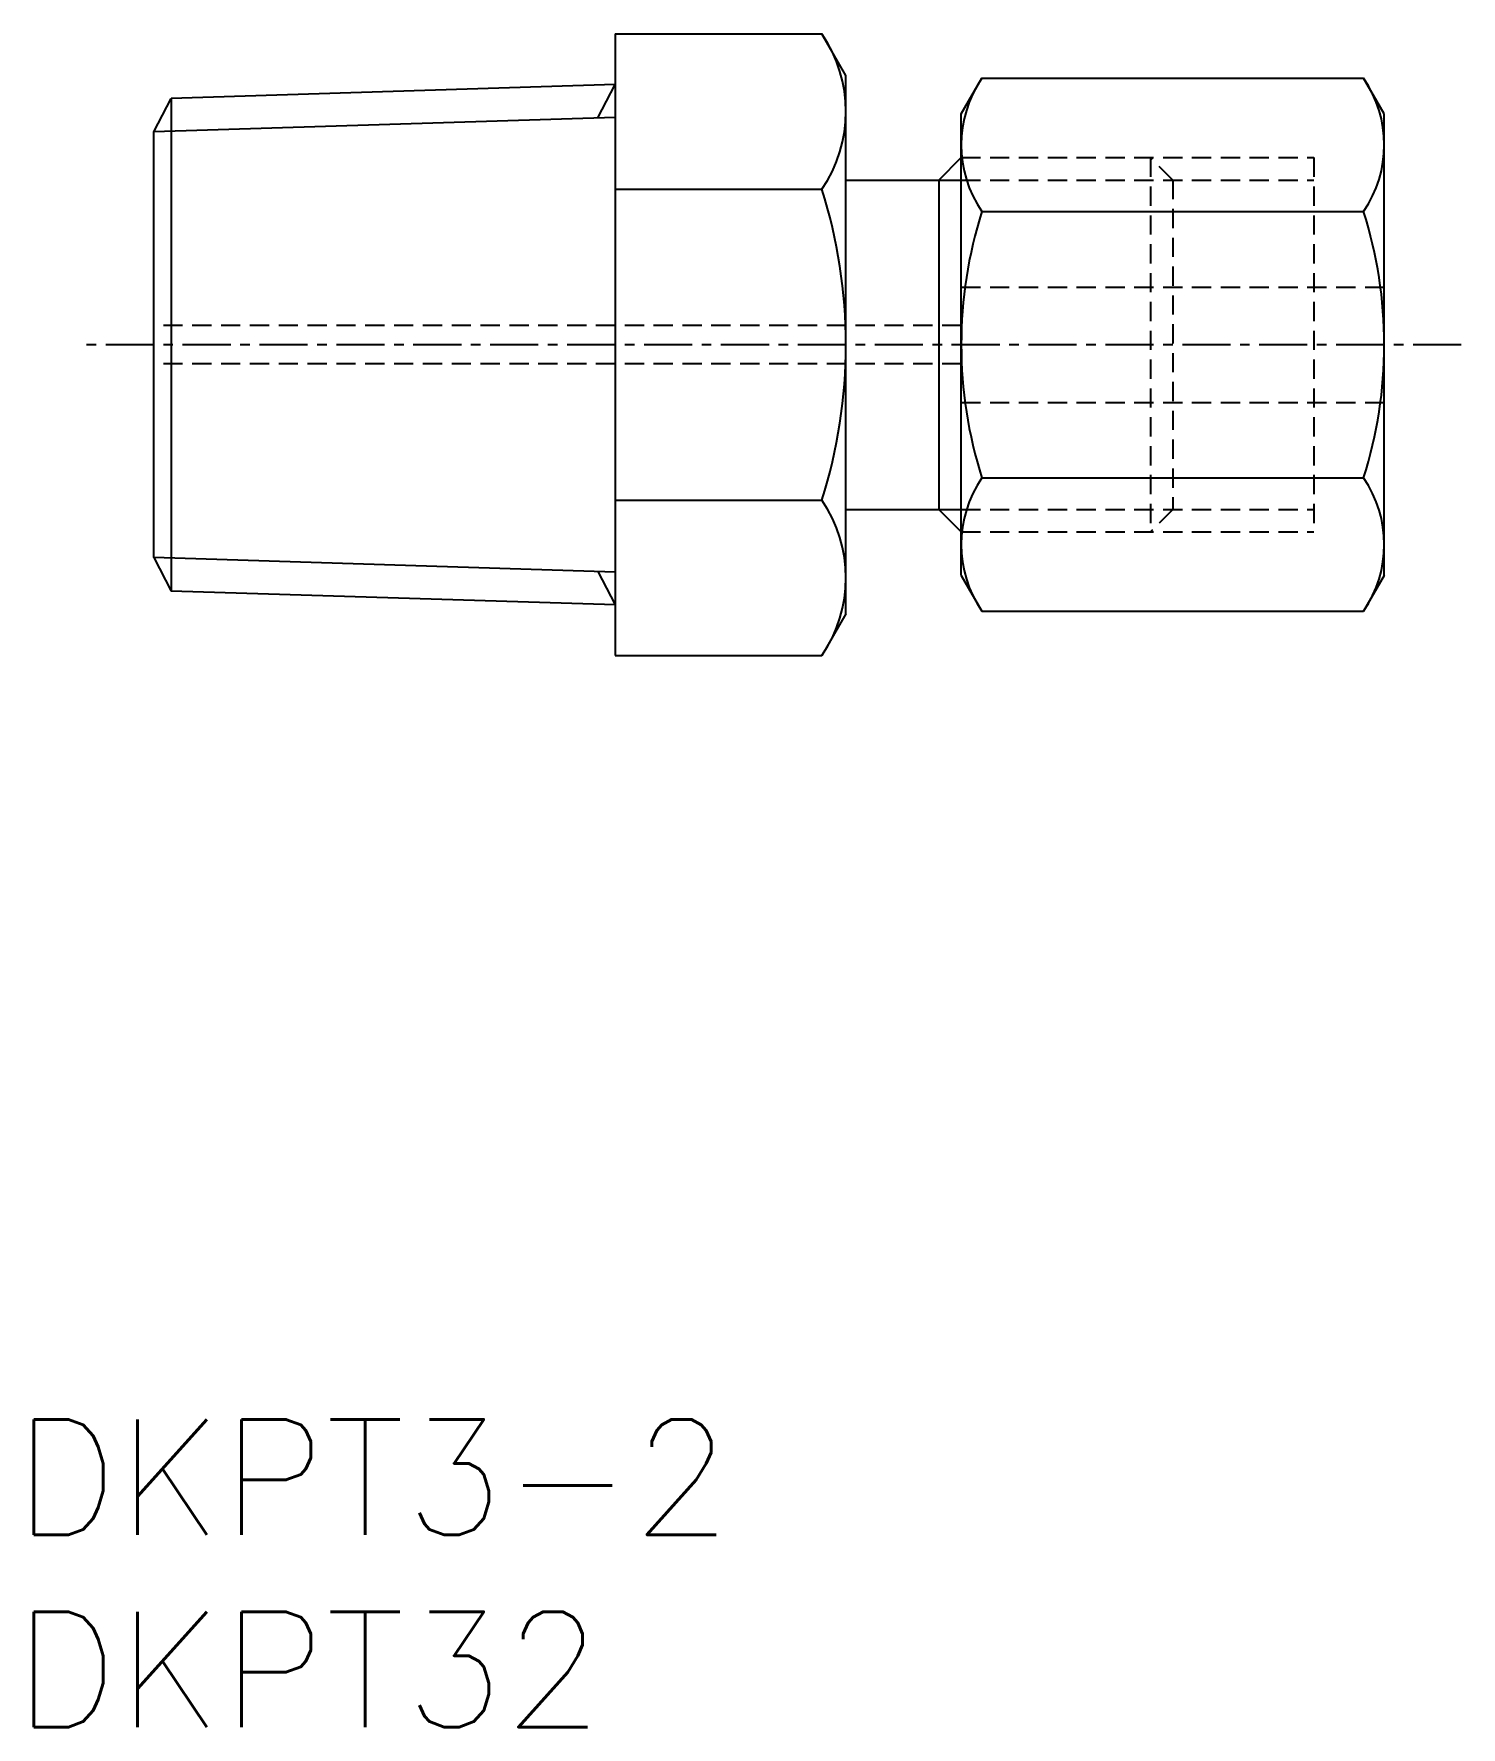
# Model space of a CAD drawing. Extents: x 128.4 to 165.5, y 69.1 to 113.1.
import ezdxf
from ezdxf.enums import TextEntityAlignment as Align

# ---------------------------------------------------------------- set-up
doc = ezdxf.new("R2010")
doc.units = 0
doc.linetypes.add('CENTER', pattern=[2, 1.25, -0.25, 0.25, -0.25])
doc.linetypes.add('DASHED', pattern=[0.75, 0.5, -0.25])
doc.layers.get('0').update_dxf_attribs({"linetype": 'CONTINUOUS'})
doc.layers.add('CENTER', color=1, linetype='CENTER')
doc.styles.get("Standard").update_dxf_attribs({"font": 'txt.shx', "bigfont": 'extfont.shx'})

msp = doc.modelspace()

# ---------------------------------------------------------------- linework, layer by layer
at = {"color": 7, "linetype": 'CONTINUOUS'}
for p, q in [((143.5, 113.083), (148.875, 113.083)), ((143.5, 113.083), (143.5, 96.917)), ((149.5, 112), (148.875, 113.083)), ((149.5, 98), (149.5, 112)), ((149.5, 98), (149.5, 112)), ((152.5, 111), (153.036, 111.928)), ((153.036, 111.928), (162.964, 111.928)), ((163.5, 111), (162.964, 111.928)), ((131.5, 110.535), (131.953, 111.405)), ((143.5, 111.766), (131.953, 111.405)), ((131.953, 111.405), (131.953, 98.595)), ((152.5, 99), (152.5, 111)), ((163.5, 99), (163.5, 111)), ((131.5, 99.465), (131.5, 110.535)), ((143.5, 109.041), (148.875, 109.041)), ((153.036, 108.464), (162.964, 108.464)), ((153.036, 101.536), (162.964, 101.536)), ((143.5, 100.959), (148.875, 100.959)), ((131.5, 99.465), (131.953, 98.595)), ((152.5, 99), (153.036, 98.072)), ((163.5, 99), (162.964, 98.072)), ((143.5, 98.234), (131.953, 98.595)), ((149.5, 98), (148.875, 96.917)), ((153.036, 98.072), (162.964, 98.072)), ((143.5, 96.917), (148.875, 96.917))]:
    msp.add_line(p, q, dxfattribs=at)
at = {"color": 3, "linetype": 'CONTINUOUS'}
for p, q in [((143.047, 110.896), (143.5, 111.766)), ((143.5, 110.91), (131.5, 110.535)), ((151.919, 109.283), (152.5, 109.283)), ((151.919, 100.717), (152.5, 100.717)), ((143.5, 99.09), (131.5, 99.465)), ((143.047, 99.104), (143.5, 98.234))]:
    msp.add_line(p, q, dxfattribs=at)
for p, q in [((151.919, 109.283), (152.5, 109.864)), ((149.5, 109.283), (151.919, 109.283)), ((151.919, 109.283), (151.919, 100.717)), ((149.5, 100.717), (151.919, 100.717)), ((151.919, 100.717), (152.5, 100.136))]:
    msp.add_line(p, q)
at = {"color": 3, "linetype": 'DASHED'}
for p, q in [((152.5, 109.864), (161.667, 109.864)), ((157.419, 109.864), (157.419, 100.136)), ((158, 109.283), (157.419, 109.864)), ((161.667, 109.864), (161.667, 100.136)), ((152.5, 109.283), (161.667, 109.283)), ((158, 109.283), (158, 100.717)), ((152.5, 106.5), (163.5, 106.5)), ((152.5, 105.5), (131.5, 105.5)), ((152.5, 104.5), (131.5, 104.5)), ((152.5, 103.5), (163.5, 103.5)), ((152.5, 100.717), (161.667, 100.717)), ((158, 100.717), (157.419, 100.136)), ((152.5, 100.136), (161.667, 100.136))]:
    msp.add_line(p, q, dxfattribs=at)
at = {"color": 7, "linetype": 'CONTINUOUS'}
for centre, radius, start, end in [((145.922, 111.062), 3.578, 325.6157, 34.3843), ((155.567, 110.196), 3.067, 145.6157, 214.3843), ((160.433, 110.196), 3.067, 325.6157, 34.3843), ((136.125, 105), 13.375, 342.412, 17.588), ((163.964, 105), 11.464, 162.412, 197.588), ((152.036, 105), 11.464, 342.412, 17.588), ((155.567, 99.804), 3.067, 145.6157, 214.3843), ((160.433, 99.804), 3.067, 325.6157, 34.3843), ((145.922, 98.938), 3.578, 325.6157, 34.3843)]:
    msp.add_arc(centre, radius, start, end, dxfattribs=at)
at = {"layer": 'CENTER'}
msp.add_line((165.5, 105), (129.5, 105), dxfattribs=at)

# ---------------------------------------------------------------- texts
at = {"color": 7, "linetype": 'CONTINUOUS'}
for s, p in [('DKPT3-2', (127.867, 75.556)), ('DKPT32', (127.867, 70.556))]:
    msp.add_text(s, height=3, dxfattribs=at).set_placement(p, align=Align.MIDDLE_LEFT)

doc.saveas('drawing.dxf')
